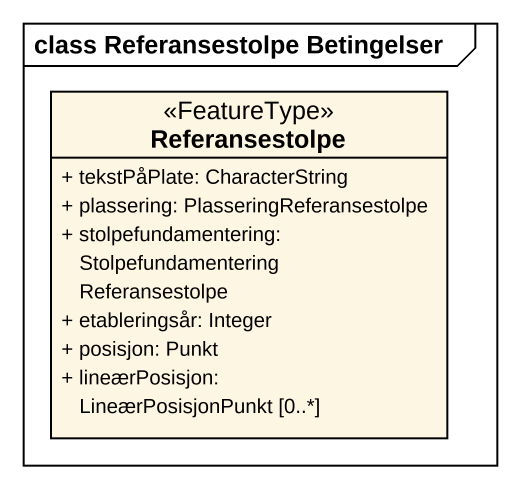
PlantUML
@startuml
mainframe class Referansestolpe Betingelser
hide circle
hide empty members
skinparam classAttributeIconSize 0
class Referansestolpe <<FeatureType>> {
  + tekstPåPlate: CharacterString
  + plassering: PlasseringReferansestolpe
  + stolpefundamentering: StolpefundamenteringReferansestolpe
  + etableringsår: Integer
  + posisjon: Punkt
  + lineærPosisjon: LineærPosisjonPunkt [0..*]
}
@enduml
